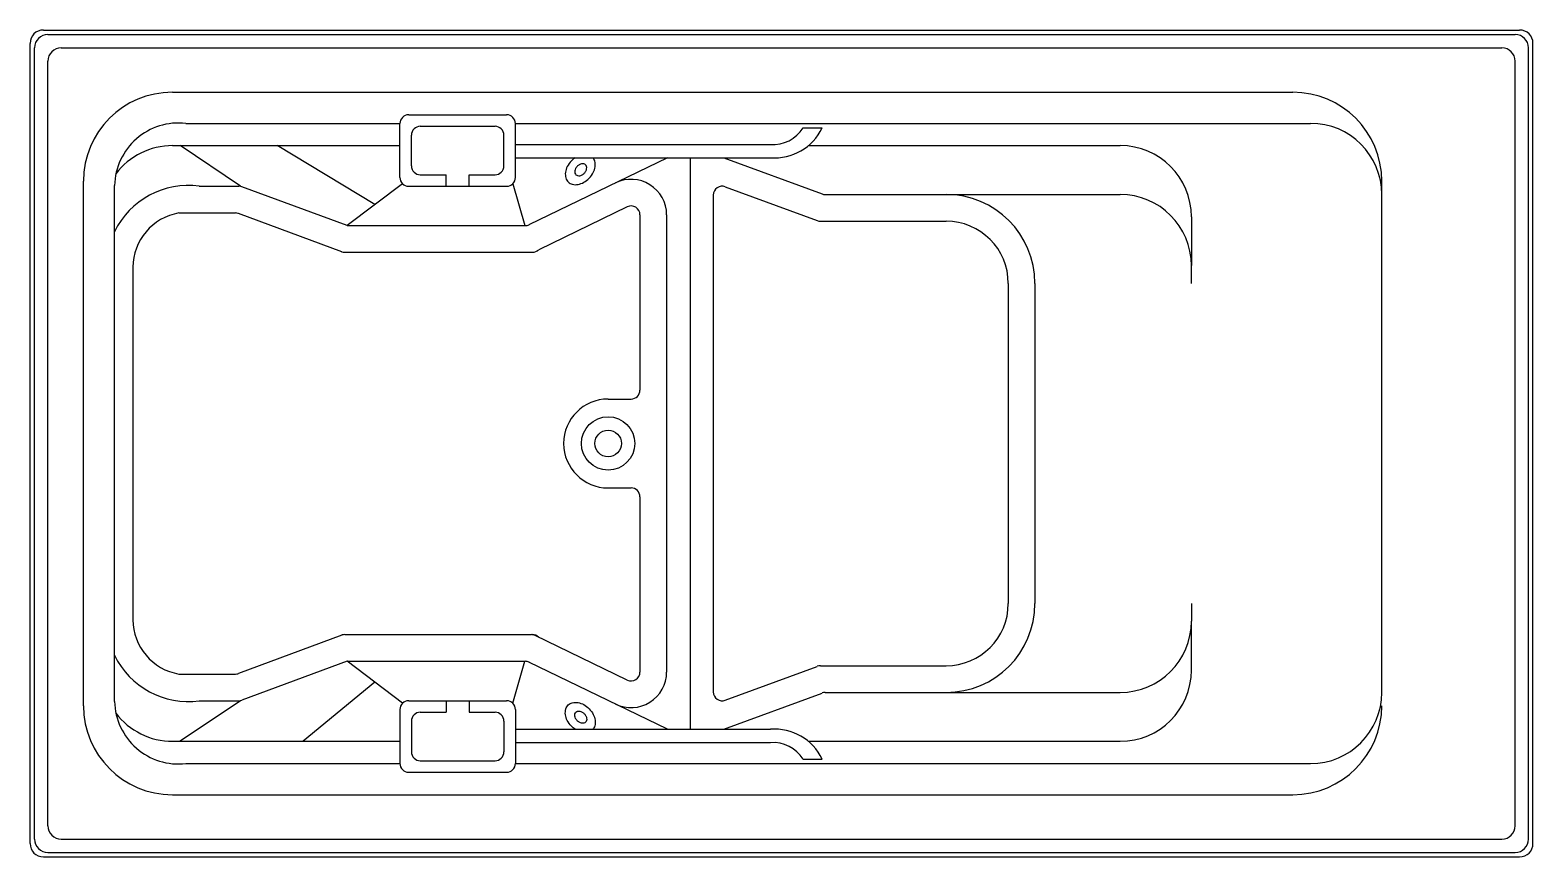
# Model space of a CAD drawing. Extents: x -83 to 86, y -43 to 50.
import ezdxf

# ---------------------------------------------------------------- set-up
doc = ezdxf.new("R2010")
doc.units = 0
doc.header["$LTSCALE"] = 10
doc.layers.get('0').update_dxf_attribs({"linetype": 'CONTINUOUS'})

msp = doc.modelspace()

# ---------------------------------------------------------------- linework, layer by layer
at = {"color": 0}
for p, q in [((-81.01, 49.63), (84.99, 49.63)), ((-80.51, 49.13), (84.49, 49.13)), ((-82.51, -41.87), (-82.51, 48.13)), ((-82.01, -41.37), (-82.01, 47.63)), ((-79.01, 47.63), (82.99, 47.63)), ((-76.51, 47.63), (69.49, 47.63)), ((-76.51, 47.63), (69.49, 47.63)), ((85.99, -41.37), (85.99, 47.63)), ((86.49, -41.87), (86.49, 48.13)), ((-80.51, -39.87), (-80.51, 46.13)), ((84.49, -39.87), (84.49, 46.13)), ((-66.51, 42.63), (59.49, 42.63)), ((-65.01, 39.13), (-40.93, 39.13)), ((-40.93, 33.05), (-40.93, 39.1)), ((-39.93, 40.1), (-28.93, 40.1)), ((-27.93, 39.13), (61.49, 39.13)), ((-27.93, 33.05), (-27.93, 39.1)), ((-39.63, 34.35), (-39.63, 37.8)), ((-38.63, 38.8), (-30.23, 38.8)), ((-29.23, 34.35), (-29.23, 37.8)), ((4.41, 38.62), (6.55, 38.62)), ((-66.48, 36.63), (-40.93, 36.63)), ((-58.86, 32.05), (-65.63, 36.63)), ((-43.75, 29.99), (-54.74, 36.63)), ((-27.93, 36.77), (0.74, 36.77)), ((5, 36.63), (40.08, 36.63)), ((-27.93, 35.27), (0.74, 35.27)), ((-10.82, 35.27), (-26.41, 27.73)), ((-8.29, 35.27), (-8.29, -29.02)), ((-4.51, 35.27), (6.55, 31.19)), ((-76.51, -26.37), (-76.51, 32.63)), ((-73.01, -25.89), (-73.01, 32.14)), ((-40.64, 32.34), (-46.86, 27.63)), ((-38.63, 33.35), (-35.74, 33.35)), ((-35.74, 32.05), (-35.74, 33.35)), ((-33.12, 32.05), (-33.12, 33.35)), ((-33.12, 33.35), (-30.23, 33.35)), ((-28.23, 32.34), (-26.86, 27.63)), ((69.49, -24.87), (69.49, 32.63)), ((-63.48, 32.05), (-59.03, 32.05)), ((-46.86, 27.63), (-58.69, 31.99)), ((-39.93, 32.05), (-28.93, 32.05)), ((-5.68, 31.07), (-5.68, -24.82)), ((-4.33, 32.01), (6.01, 28.19)), ((6.9, 31.13), (40.08, 31.13)), ((-65.77, 29.05), (-59.42, 29.05)), ((-47.47, 24.69), (-59.07, 28.99)), ((-15.37, 29.74), (-25.32, 24.92)), ((-13.93, 28.84), (-13.93, 9.13)), ((-10.93, 28.84), (-10.93, -22.58)), ((-46.86, 27.63), (-26.84, 27.63)), ((6.36, 28.13), (20.49, 28.13)), ((48.08, 28.63), (48.08, 23.13)), ((-47.13, 24.63), (-26.03, 24.63)), ((-70.93, -16.69), (-70.93, 22.94)), ((48.08, 21.13), (48.08, 23.13)), ((27.49, 21.13), (27.49, -14.87)), ((30.49, 21.13), (30.49, -14.87)), ((-17.51, 8.13), (-14.93, 8.13)), ((-17.51, -1.87), (-14.93, -1.87)), ((-13.93, -2.87), (-13.93, -22.58)), ((48.08, -14.87), (48.08, -16.87)), ((48.08, -22.37), (48.08, -16.87)), ((-47.47, -18.44), (-59.07, -22.74)), ((-47.13, -18.37), (-26.15, -18.37)), ((-15.37, -23.48), (-25.72, -18.47)), ((-46.86, -21.37), (-58.69, -25.74)), ((-46.86, -21.37), (-26.84, -21.37)), ((-40.64, -26.09), (-46.86, -21.37)), ((-28.23, -26.09), (-26.86, -21.37)), ((-10.82, -29.02), (-26.41, -21.47)), ((-4.33, -25.76), (6.01, -21.94)), ((6.36, -21.87), (20.49, -21.87)), ((-65.77, -22.8), (-59.42, -22.8)), ((-43.75, -23.73), (-51.81, -30.37)), ((-4.51, -29.02), (6.55, -24.94)), ((6.9, -24.87), (40.08, -24.87)), ((-58.86, -25.8), (-65.63, -30.37)), ((-63.48, -25.8), (-59.03, -25.8)), ((-40.93, -26.8), (-40.93, -32.85)), ((-39.93, -25.8), (-28.93, -25.8)), ((-35.74, -25.8), (-35.74, -27.1)), ((-33.12, -25.8), (-33.12, -27.1)), ((-27.93, -26.8), (-27.93, -32.85)), ((-39.63, -28.1), (-39.63, -31.55)), ((-38.63, -27.1), (-35.74, -27.1)), ((-33.12, -27.1), (-30.23, -27.1)), ((-29.23, -28.1), (-29.23, -31.55)), ((-66.48, -30.37), (-40.93, -30.37)), ((-27.93, -29.02), (0.74, -29.02)), ((5, -30.37), (40.08, -30.37)), ((-27.93, -30.52), (0.74, -30.52)), ((-65.01, -32.87), (-40.93, -32.87)), ((-38.63, -32.55), (-30.23, -32.55)), ((-27.93, -32.87), (61.49, -32.87)), ((4.41, -32.37), (6.55, -32.37)), ((-39.93, -33.85), (-28.93, -33.85)), ((-66.51, -36.37), (59.49, -36.37)), ((-79.01, -41.37), (82.99, -41.37)), ((-81.01, -43.37), (84.99, -43.37)), ((-80.51, -42.87), (84.49, -42.87))]:
    msp.add_line(p, q, dxfattribs=at)
for points in [[(-21.21, 35.27, 0.052345), (-21.64, 34.9, 0.072004), (-22.1, 34.27, 0.083314), (-22.31, 33.63, 0.106666), (-22.26, 32.99, 0.132195), (-21.99, 32.54, 0.132195)], [(-21.99, 32.54, 0.132195), (-21.54, 32.28, 0.106666), (-20.89, 32.26, 0.083314), (-20.26, 32.5, 0.072004), (-19.64, 32.97, 0.072004), (-19.19, 33.61, 0.083314), (-18.98, 34.25, 0.106666), (-19.02, 34.89, 0.107419), (-19.22, 35.27, 0.132195)], [(-21.21, -29.02, -0.052345), (-21.64, -28.65, -0.072004), (-22.1, -28.02, -0.083314), (-22.31, -27.38, -0.106666), (-22.26, -26.73, -0.132195), (-21.99, -26.28, -0.132195)], [(-21.99, -26.28, -0.132195), (-21.54, -26.03, -0.106666), (-20.89, -26.01, -0.083314), (-20.26, -26.24, -0.072004), (-19.64, -26.72, -0.072004), (-19.19, -27.35, -0.083314), (-18.98, -28, -0.106666), (-19.02, -28.64, -0.107419), (-19.22, -29.02, -0.132195)]]:
    msp.add_lwpolyline(points, format="xyb", dxfattribs=at)
for points in [[(-21.13, 33.35, 0.132195), (-20.95, 33.25, 0.106666), (-20.69, 33.24, 0.083314), (-20.44, 33.33, 0.072004), (-20.19, 33.52, 0.072004), (-20.01, 33.77, 0.083314), (-19.93, 34.03, 0.106666), (-19.94, 34.29, 0.132195), (-20.05, 34.47, 0.132195), (-20.24, 34.57, 0.106666), (-20.49, 34.58, 0.083314), (-20.75, 34.48, 0.072004), (-20.99, 34.29, 0.072004), (-21.18, 34.04, 0.083314), (-21.26, 33.78, 0.106666), (-21.24, 33.53, 0.132195)], [(-21.13, -27.1, -0.132195), (-20.95, -26.99, -0.106666), (-20.69, -26.99, -0.083314), (-20.44, -27.08, -0.072004), (-20.19, -27.27, -0.072004), (-20.01, -27.52, -0.083314), (-19.93, -27.78, -0.106666), (-19.94, -28.04, -0.132195), (-20.05, -28.22, -0.132195), (-20.24, -28.32, -0.106666), (-20.49, -28.33, -0.083314), (-20.75, -28.23, -0.072004), (-20.99, -28.04, -0.072004), (-21.18, -27.79, -0.083314), (-21.26, -27.53, -0.106666), (-21.24, -27.28, -0.132195)]]:
    msp.add_lwpolyline(points, format="xyb", close=True, dxfattribs=at)
for radius in [3, 1.5]:
    msp.add_circle((-17.51, 3.13), radius, dxfattribs=at)
for centre, radius, start, end in [((-81.01, 48.13), 1.5, 90, 180), ((-80.51, 47.63), 1.5, 90, 180), ((84.49, 47.63), 1.5, 0, 90), ((84.99, 48.13), 1.5, 0, 90), ((-79.01, 46.13), 1.5, 90, 180), ((82.99, 46.13), 1.5, 0, 90), ((-66.51, 32.63), 10, 90, 180), ((59.49, 32.63), 10, 0, 90), ((-65.82, 31.98), 7.19, 83.5299, 178.7502), ((-39.93, 39.1), 1, 90, 180), ((-28.93, 39.1), 1, 0, 90), ((61.49, 31.13), 8, 0, 90), ((-38.63, 37.8), 1, 90, 180), ((-30.23, 37.8), 1, 0, 90), ((1.05, 40.72), 3.96, 265.5038, 328.0414), ((1.21, 41.17), 5.92, 265.5038, 334.5218), ((-66.48, 28.63), 8, 90, 142.9106), ((40.08, 28.63), 8, 0, 90), ((-38.63, 34.35), 1, 180, 270), ((-30.23, 34.35), 1, 270, 0), ((-64.74, 22.94), 9.2, 82.1328, 154.1952), ((-39.93, 33.05), 1, 180, 270), ((-28.93, 33.05), 1, 270, 0), ((-14.93, 28.84), 4, 0, 115.8316), ((-59.03, 31.05), 1, 69.7548, 90), ((-4.68, 31.07), 1, 69.737, 180), ((6.9, 32.13), 1, 249.737, 270), ((20.49, 21.13), 10, 0, 90), ((40.08, 23.13), 8, 0, 90), ((-64.74, 22.94), 6.2, 99.5881, 180), ((-59.42, 28.05), 1, 69.6576, 90), ((-59.41, 28.05), 1, 74.1163, 90), ((-14.93, 28.84), 1, 0, 115.8316), ((-26.84, 28.63), 1, 270, 295.8316), ((6.36, 29.13), 1, 249.737, 270), ((20.49, 21.13), 7, 0, 90), ((-47.13, 25.63), 1, 249.6576, 270), ((-47.13, 25.63), 1, 254.1163, 270), ((-26.03, 25.63), 1, 270, 315), ((-14.93, 9.13), 1, 270, 0), ((-17.51, 3.13), 5, 90, 270), ((-14.93, -2.87), 1, 0, 90), ((20.49, -14.87), 7, 270, 0), ((20.49, -14.87), 10, 270, 0), ((-64.74, -16.69), 6.2, 180, 260.4119), ((40.08, -16.87), 8, 270, 360), ((-47.13, -19.37), 1, 90, 110.3424), ((-47.13, -19.37), 1, 90, 105.8837), ((-26.15, -19.37), 1, 64.1684, 90), ((-26.03, -19.37), 1, 45, 90), ((-64.74, -16.69), 9.2, 205.8048, 277.8672), ((-26.84, -22.37), 1, 64.1684, 90), ((6.36, -22.87), 1, 90, 110.263), ((-59.42, -21.8), 1, 270, 290.3424), ((-59.41, -21.8), 1, 270, 285.8837), ((-14.93, -22.58), 4, 244.1684, 0), ((-14.93, -22.58), 1, 244.1684, 0), ((40.08, -22.37), 8, 270, 0), ((-4.68, -24.82), 1, 180, 290.263), ((6.9, -25.87), 1, 90, 110.263), ((61.49, -24.87), 8, 270, 0), ((-66.51, -26.37), 10, 180, 270), ((-65.82, -25.73), 7.19, 181.2498, 276.4701), ((-59.03, -24.8), 1, 270, 290.2452), ((-39.93, -26.8), 1, 90, 180), ((-28.93, -26.8), 1, 0, 90), ((59.49, -26.37), 10, 270, 0), ((-66.48, -22.37), 8, 217.0894, 270), ((-38.63, -28.1), 1, 90, 180), ((-30.23, -28.1), 1, 0, 90), ((1.21, -34.92), 5.92, 25.4782, 94.4962), ((-38.63, -31.55), 1, 180, 270), ((-30.23, -31.55), 1, 270, 0), ((1.05, -34.47), 3.96, 31.9586, 94.4962), ((-39.93, -32.85), 1, 180, 270), ((-28.93, -32.85), 1, 270, 0), ((-79.01, -39.87), 1.5, 180, 270), ((82.99, -39.87), 1.5, 270, 0), ((-81.01, -41.87), 1.5, 180, 270), ((-80.51, -41.37), 1.5, 180, 270), ((84.49, -41.37), 1.5, 270, 0), ((84.99, -41.87), 1.5, 270, 0)]:
    msp.add_arc(centre, radius, start, end, dxfattribs=at)

doc.saveas('drawing.dxf')
